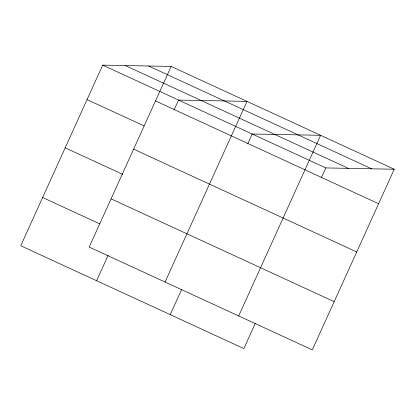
<?xml version="1.0" encoding="UTF-8"?>
<svg xmlns="http://www.w3.org/2000/svg" width="415" height="415" viewBox="0 0 415 415"><rect width="100%" height="100%" fill="white"/><g stroke="black" fill="none" stroke-linecap="round" stroke-linejoin="round"><path stroke-width="0.62" d="M171.141 66.431L89.194 247.075L312.308 349.881L394.25 169.242L171.141 66.431L102.692 65.119L20.75 245.758L243.859 348.569L255.334 323.28M96.607 280.716L108.082 255.422M174.046 110.006L178.549 100.072L246.998 101.385L165.056 282.029M170.233 314.643L181.708 289.348M247.672 143.938L252.18 133.998L320.624 135.311L238.682 315.955M321.298 177.864L325.806 167.925L394.25 169.242M148.554 65.995L371.664 168.806M125.278 65.549L348.393 168.36M102.692 65.119L325.806 167.925M155.495 100.918L378.605 203.729M87.051 99.605L144.088 125.885M133.614 149.146L356.729 251.957M65.171 147.833L122.799 174.388M111.075 198.842L334.184 301.653M42.631 197.53L99.667 223.815"/></g></svg>
